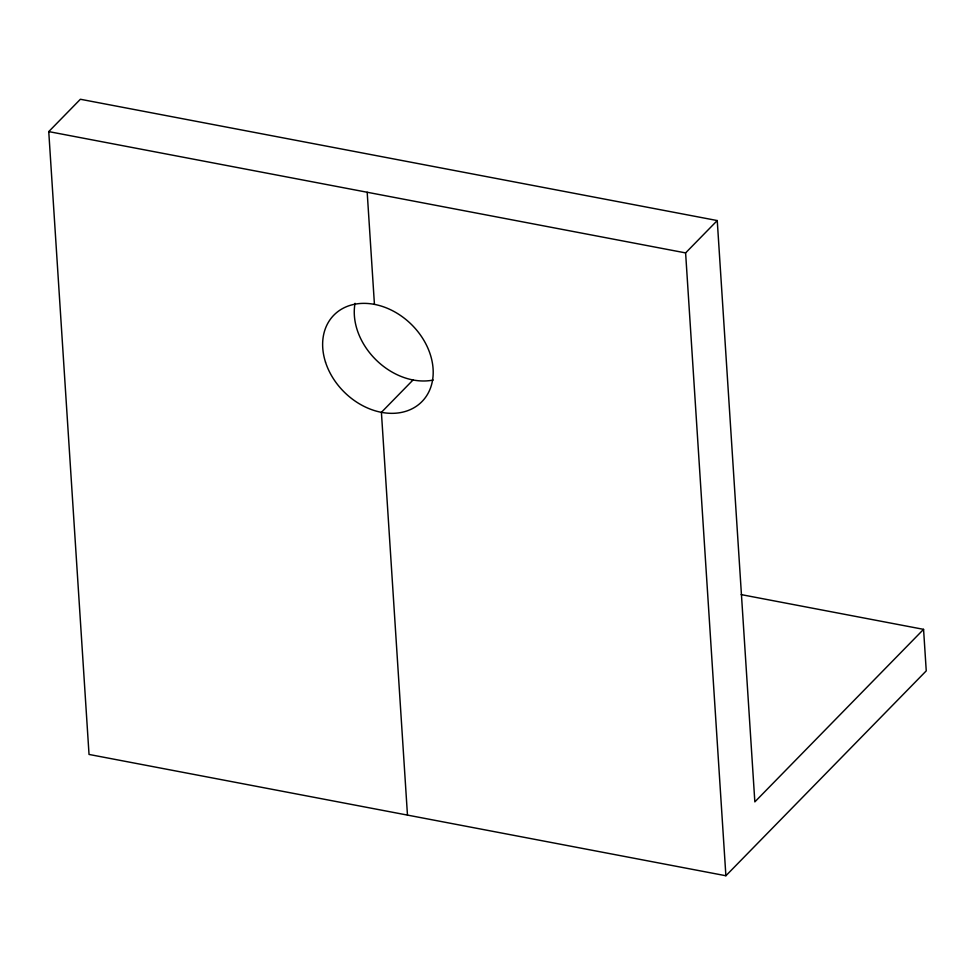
<?xml version="1.0" encoding="UTF-8"?>
<svg xmlns="http://www.w3.org/2000/svg" width="975" height="975" viewBox="0 0 975 975"><rect width="100%" height="100%" fill="white"/><g stroke="black" fill="none" stroke-linecap="round" stroke-linejoin="round"><path stroke-width="1.46" d="M923.569 629.35L926.25 670.873L725.888 875.745L89.03 754.443L48.75 131.601L80.389 99.255L717.247 220.557L754.845 801.877L923.569 629.35L741.183 594.604M413.047 379.97L381.408 412.327L407.465 815.1M725.888 875.745L685.608 252.903L717.247 220.557M48.75 131.601L685.608 252.903M367.185 192.246L374.437 304.358M433.18 380.043A61.73 47.677 44.4 0 1 376.106 359.958A61.73 47.677 44.4 0 1 355.046 303.31M325.516 362.164A61.73 47.677 44.4 0 0 419.421 403.942A61.73 47.677 44.4 0 0 388.83 308.929A61.73 47.677 44.4 0 0 325.516 362.164"/></g></svg>
